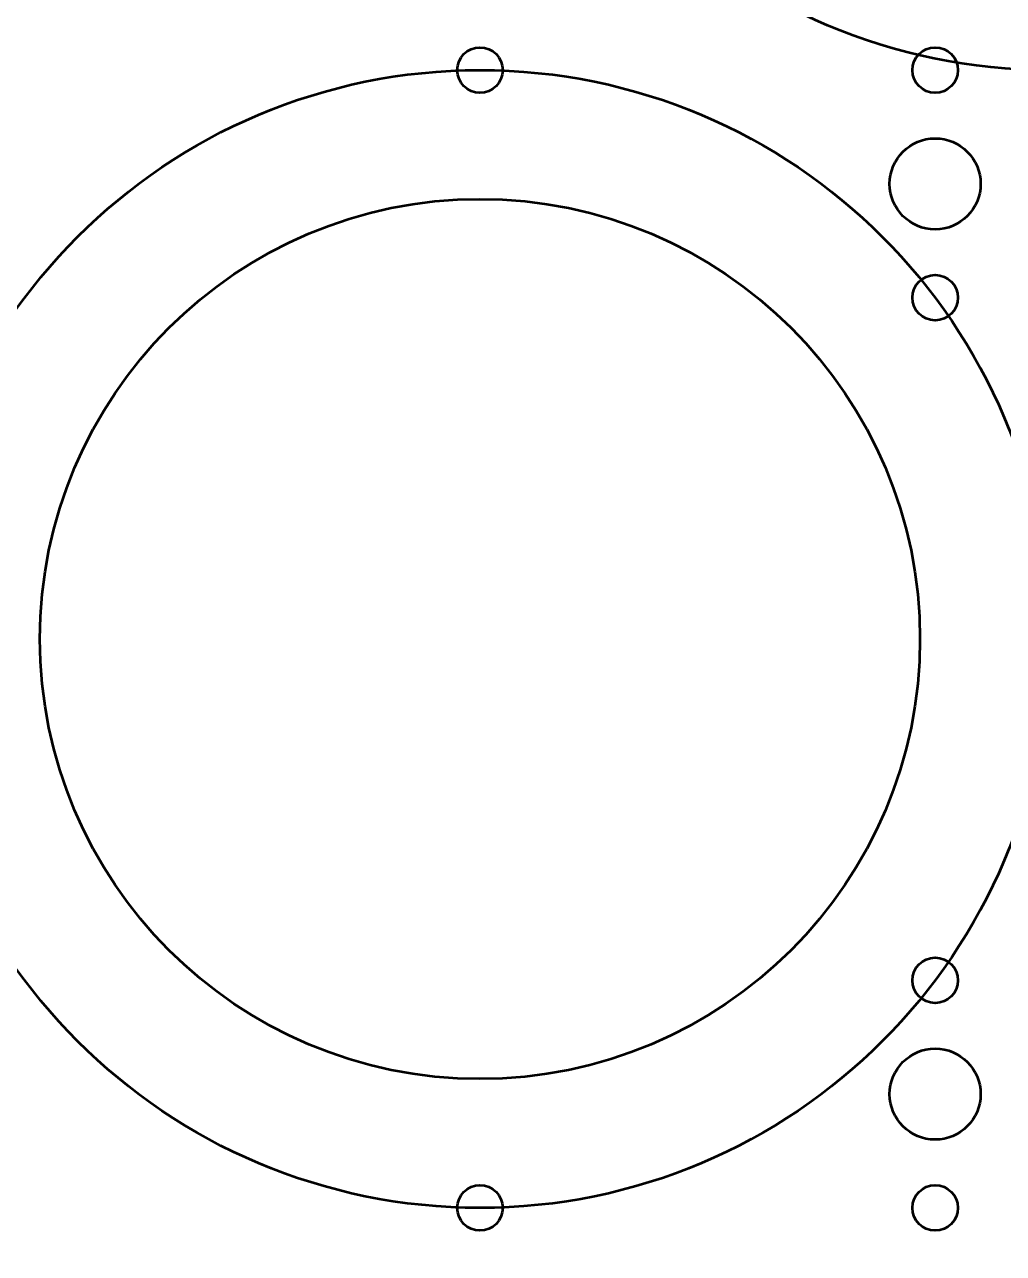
# Model space of a CAD drawing. Header units: centimetres. Extents: x -20.9 to 20.9, y -14.9 to 14.9.
# Drawn here: x -17.25 to -10.8, y -7.8 to 0.3 of the extents above; entities that cross this region are included whole.
import ezdxf

# ---------------------------------------------------------------- set-up
doc = ezdxf.new("R2010")
doc.units = ezdxf.units.CM
doc.header["$MEASUREMENT"] = 0
doc.layers.add('Layer 1', color=7, linetype='Continuous')

msp = doc.modelspace()

# ---------------------------------------------------------------- linework, layer by layer
at = {"layer": 'Layer 1', "color": 4, "lineweight": 53}
for centre in [(-10.5, 3.75), (-14.25, -3.75)]:
    msp.add_ellipse(centre, major_axis=(0, 3.75), ratio=1, dxfattribs=at)
at = {"layer": 'Layer 1', "lineweight": 53}
msp.add_ellipse((-14.25, -3.75), major_axis=(0, 2.9), ratio=1, dxfattribs=at)
for points, knots in [([(-20.95, -14.45), (-20.95, -14.45), (-20.95, 14.45), (-20.95, 14.45), (-20.95, 14.45), (-20.95, 14.72614), (-20.72614, 14.95), (-20.45, 14.95), (-20.45, 14.95), (-20.45, 14.95), (-0.55, 14.95), (-0.55, 14.95), (-0.55, 14.95), (-0.27386, 14.95), (-0.05, 14.72614), (-0.05, 14.45), (-0.05, 14.45), (-0.05, 14.45), (-0.05, -14.45), (-0.05, -14.45), (-0.05, -14.45), (-0.05, -14.72614), (-0.27386, -14.95), (-0.55, -14.95), (-0.55, -14.95), (-0.55, -14.95), (-20.45, -14.95), (-20.45, -14.95), (-20.45, -14.95), (-20.72614, -14.95), (-20.95, -14.72614), (-20.95, -14.45)], [0, 0, 0, 0, 0.1111111, 0.1111111, 0.1111111, 0.1111111, 0.2222222, 0.2222222, 0.2222222, 0.2222222, 0.3333333, 0.3333333, 0.3333333, 0.3333333, 0.4444444, 0.4444444, 0.4444444, 0.4444444, 0.5555556, 0.5555556, 0.5555556, 0.5555556, 0.6666667, 0.6666667, 0.6666667, 0.6666667, 0.7777778, 0.7777778, 0.7777778, 0.7777778, 1, 1, 1, 1]), ([(-14.1, 0), (-14.1, 0.08284), (-14.16716, 0.15), (-14.25, 0.15), (-14.25, 0.15), (-14.33284, 0.15), (-14.4, 0.08284), (-14.4, 0), (-14.4, 0), (-14.4, -0.08284), (-14.33284, -0.15), (-14.25, -0.15), (-14.25, -0.15), (-14.16716, -0.15), (-14.1, -0.08284), (-14.1, 0)], [0, 0, 0, 0, 0.2, 0.2, 0.2, 0.2, 0.4, 0.4, 0.4, 0.4, 0.6, 0.6, 0.6, 0.6, 1, 1, 1, 1]), ([(-11.1, 0), (-11.1, 0.08284), (-11.16716, 0.15), (-11.25, 0.15), (-11.25, 0.15), (-11.33284, 0.15), (-11.4, 0.08284), (-11.4, 0), (-11.4, 0), (-11.4, -0.08284), (-11.33284, -0.15), (-11.25, -0.15), (-11.25, -0.15), (-11.16716, -0.15), (-11.1, -0.08284), (-11.1, 0)], [0, 0, 0, 0, 0.2, 0.2, 0.2, 0.2, 0.4, 0.4, 0.4, 0.4, 0.6, 0.6, 0.6, 0.6, 1, 1, 1, 1]), ([(-10.95, -0.75), (-10.95, -0.58431), (-11.08431, -0.45), (-11.25, -0.45), (-11.25, -0.45), (-11.41569, -0.45), (-11.55, -0.58431), (-11.55, -0.75), (-11.55, -0.75), (-11.55, -0.91569), (-11.41569, -1.05), (-11.25, -1.05), (-11.25, -1.05), (-11.08431, -1.05), (-10.95, -0.91569), (-10.95, -0.75)], [0, 0, 0, 0, 0.2, 0.2, 0.2, 0.2, 0.4, 0.4, 0.4, 0.4, 0.6, 0.6, 0.6, 0.6, 1, 1, 1, 1]), ([(-11.1, -1.5), (-11.1, -1.41716), (-11.16716, -1.35), (-11.25, -1.35), (-11.25, -1.35), (-11.33284, -1.35), (-11.4, -1.41716), (-11.4, -1.5), (-11.4, -1.5), (-11.4, -1.58284), (-11.33284, -1.65), (-11.25, -1.65), (-11.25, -1.65), (-11.16716, -1.65), (-11.1, -1.58284), (-11.1, -1.5)], [0, 0, 0, 0, 0.2, 0.2, 0.2, 0.2, 0.4, 0.4, 0.4, 0.4, 0.6, 0.6, 0.6, 0.6, 1, 1, 1, 1]), ([(-11.1, -6), (-11.1, -5.91716), (-11.16716, -5.85), (-11.25, -5.85), (-11.25, -5.85), (-11.33284, -5.85), (-11.4, -5.91716), (-11.4, -6), (-11.4, -6), (-11.4, -6.08284), (-11.33284, -6.15), (-11.25, -6.15), (-11.25, -6.15), (-11.16716, -6.15), (-11.1, -6.08284), (-11.1, -6)], [0, 0, 0, 0, 0.2, 0.2, 0.2, 0.2, 0.4, 0.4, 0.4, 0.4, 0.6, 0.6, 0.6, 0.6, 1, 1, 1, 1]), ([(-10.95, -6.75), (-10.95, -6.58431), (-11.08431, -6.45), (-11.25, -6.45), (-11.25, -6.45), (-11.41569, -6.45), (-11.55, -6.58431), (-11.55, -6.75), (-11.55, -6.75), (-11.55, -6.91569), (-11.41569, -7.05), (-11.25, -7.05), (-11.25, -7.05), (-11.08431, -7.05), (-10.95, -6.91569), (-10.95, -6.75)], [0, 0, 0, 0, 0.2, 0.2, 0.2, 0.2, 0.4, 0.4, 0.4, 0.4, 0.6, 0.6, 0.6, 0.6, 1, 1, 1, 1]), ([(-14.1, -7.5), (-14.1, -7.41716), (-14.16716, -7.35), (-14.25, -7.35), (-14.25, -7.35), (-14.33284, -7.35), (-14.4, -7.41716), (-14.4, -7.5), (-14.4, -7.5), (-14.4, -7.58284), (-14.33284, -7.65), (-14.25, -7.65), (-14.25, -7.65), (-14.16716, -7.65), (-14.1, -7.58284), (-14.1, -7.5)], [0, 0, 0, 0, 0.2, 0.2, 0.2, 0.2, 0.4, 0.4, 0.4, 0.4, 0.6, 0.6, 0.6, 0.6, 1, 1, 1, 1]), ([(-11.1, -7.5), (-11.1, -7.41716), (-11.16716, -7.35), (-11.25, -7.35), (-11.25, -7.35), (-11.33284, -7.35), (-11.4, -7.41716), (-11.4, -7.5), (-11.4, -7.5), (-11.4, -7.58284), (-11.33284, -7.65), (-11.25, -7.65), (-11.25, -7.65), (-11.16716, -7.65), (-11.1, -7.58284), (-11.1, -7.5)], [0, 0, 0, 0, 0.2, 0.2, 0.2, 0.2, 0.4, 0.4, 0.4, 0.4, 0.6, 0.6, 0.6, 0.6, 1, 1, 1, 1])]:
    msp.add_open_spline(points, degree=3, knots=knots, dxfattribs=at)

doc.saveas('drawing.dxf')
